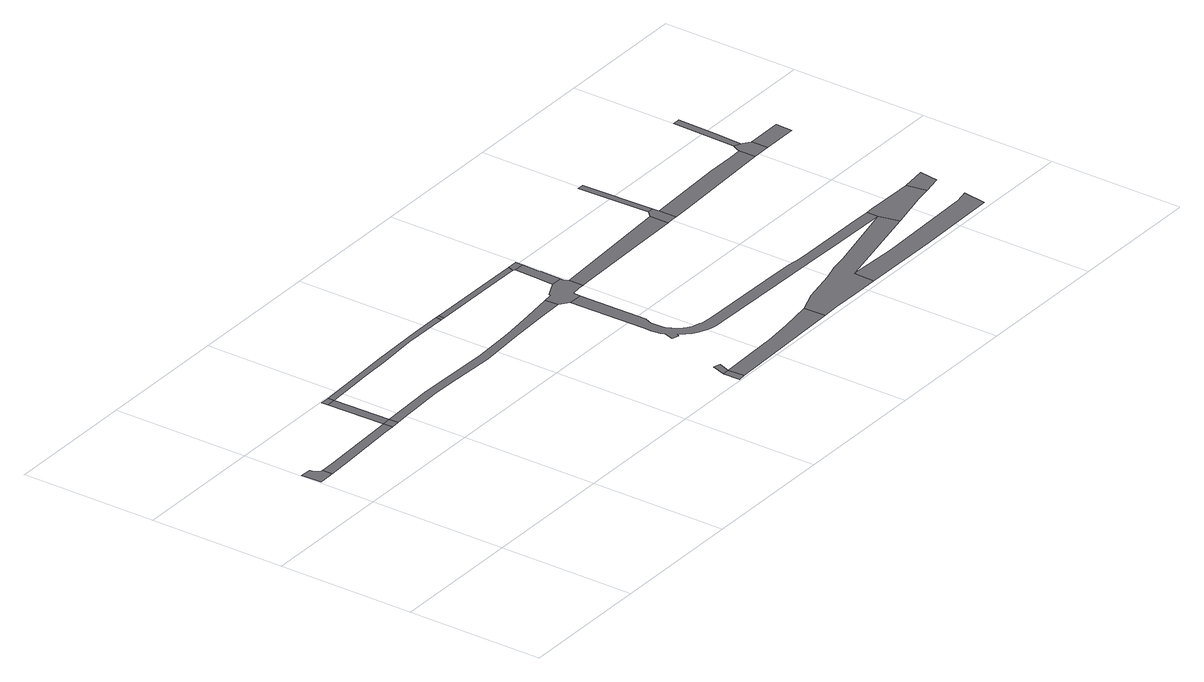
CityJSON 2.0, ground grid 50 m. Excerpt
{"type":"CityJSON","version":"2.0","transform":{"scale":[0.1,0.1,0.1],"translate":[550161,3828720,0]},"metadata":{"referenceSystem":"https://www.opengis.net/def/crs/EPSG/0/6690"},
"CityObjects":{
"road1":{"type":"Road","geometry":[{"type":"MultiSurface","lod":"1","boundaries":[[[0,1,2,3,4,5,6,7,8,9]]]}]},
"road2":{"type":"Road","attributes":{"RoadStructureAttribute.sectionType":"1"},"geometry":[{"type":"MultiSurface","lod":"1","boundaries":[[[10,11,5,4,12,13,14,15]]]}]},
"road3":{"type":"Road","geometry":[{"type":"MultiSurface","lod":"1","boundaries":[[[16,10,15,17]]]}]},
"road4":{"type":"Road","attributes":{"RoadStructureAttribute.sectionType":"1"},"geometry":[{"type":"MultiSurface","lod":"1","boundaries":[[[18,19,10,16]]]}]},
"road5":{"type":"Road","geometry":[{"type":"MultiSurface","lod":"1","boundaries":[[[20,21,19,18,22]]]}]},
"road6":{"type":"Road","attributes":{"RoadStructureAttribute.sectionType":"1"},"geometry":[{"type":"MultiSurface","lod":"1","boundaries":[[[23,24,22,18,25,26,27,28,29,30]]]}]},
"road7":{"type":"Road","attributes":{"RoadStructureAttribute.sectionType":"1"},"geometry":[{"type":"MultiSurface","lod":"1","boundaries":[[[31,32,33,34,35,16,17,36,37,38,39,40,41,42]]]}]},
"road8":{"type":"Road","geometry":[{"type":"MultiSurface","lod":"1","boundaries":[[[43,44,45,46]]]}]},
"road9":{"type":"Road","attributes":{"RoadStructureAttribute.sectionType":"1"},"geometry":[{"type":"MultiSurface","lod":"1","boundaries":[[[47,48,44,43]]]}]},
"road10":{"type":"Road","geometry":[{"type":"MultiSurface","lod":"1","boundaries":[[[49,30,29,50]]]}]},
"road11":{"type":"Road","attributes":{"RoadStructureAttribute.sectionType":"1"},"geometry":[{"type":"MultiSurface","lod":"1","boundaries":[[[49,50,51,52,53]]]}]},
"road12":{"type":"Road","attributes":{"function":"3","RoadStructureAttribute.sectionType":"1"},"geometry":[{"type":"MultiSurface","lod":"1","boundaries":[[[54,55,56,57,43,46,58]]]}]},
"road13":{"type":"Road","geometry":[{"type":"MultiSurface","lod":"1","boundaries":[[[59,60,61,62,63,31,42,64,65,66,67,68,69,70,71,72]]]}]},
"road14":{"type":"Road","attributes":{"RoadStructureAttribute.sectionType":"1"},"geometry":[{"type":"MultiSurface","lod":"1","boundaries":[[[73,74,75,59,72,76,77,78]]]}]},
"road15":{"type":"Road","geometry":[{"type":"MultiSurface","lod":"1","boundaries":[[[53,52,73,78,79]]]}]},
"road16":{"type":"Road","attributes":{"RoadStructureAttribute.sectionType":"1"},"geometry":[{"type":"MultiSurface","lod":"1","boundaries":[[[80,70,69,81,82,83,84]]]}]},
"road17":{"type":"Road","attributes":{"RoadStructureAttribute.sectionType":"1"},"geometry":[{"type":"MultiSurface","lod":"1","boundaries":[[[64,85,86,87,88,89,90,91,92,93,94,95,96,97,98,99,100,101,102,103,104,105,106,107,108,109,110,111,112,113,114,115,116,117,118,119,120,121,122,123,124,125,126,127,128,65]]]}]},
"road18":{"type":"Road","geometry":[{"type":"MultiSurface","lod":"1","boundaries":[[[105,129,130,131,132,133,134,54,58,135,136,137,138,139,140,141,142,143]]]}]},
"road19":{"type":"Road","geometry":[{"type":"MultiSurface","lod":"1","boundaries":[[[144,145,146,147,80,84,148,149,150,151]]]}]},
"road20":{"type":"Road","attributes":{"RoadStructureAttribute.sectionType":"1"},"geometry":[{"type":"MultiSurface","lod":"1","boundaries":[[[152,153,146,145]]]}]},
"road21":{"type":"Road","attributes":{"function":"3","RoadStructureAttribute.sectionType":"1"},"geometry":[{"type":"MultiSurface","lod":"1","boundaries":[[[154,155,156,157,158,159,139,138,160,161,162,163,164]]]}]},
"road22":{"type":"Road","attributes":{"RoadStructureAttribute.sectionType":"1"},"geometry":[{"type":"MultiSurface","lod":"1","boundaries":[[[165,166,151,150,167,168,169,170]]]}]},
"road23":{"type":"Road","geometry":[{"type":"MultiSurface","lod":"1","boundaries":[[[171,172,106,105,143,173,174,175]]]}]},
"road24":{"type":"Road","attributes":{"RoadStructureAttribute.sectionType":"1"},"geometry":[{"type":"MultiSurface","lod":"1","boundaries":[[[176,175,174,177,178]]]}]},
"road25":{"type":"Road","geometry":[{"type":"MultiSurface","lod":"1","boundaries":[[[179,180,181,170,169,182,183,184,185,186]]]}]},
"road26":{"type":"Road","attributes":{"RoadStructureAttribute.sectionType":"1"},"geometry":[{"type":"MultiSurface","lod":"1","boundaries":[[[187,188,189,190,191,179,186]]]}]},
"road27":{"type":"Road","attributes":{"RoadStructureAttribute.sectionType":"1"},"geometry":[{"type":"MultiSurface","lod":"1","boundaries":[[[184,183,192,193]]]}]}
},
"vertices":[
[6,782,0],[8,707,0],[60,709,0],[61,709,0],[70,709,0],[72,746,0],[63,747,0],[62,747,0],[47,772,0],[47,779,0],
[422,759,0],[121,746,0],[146,712,0],[147,712,0],[385,724,0],[423,725,0],
[456,761,0],[457,727,0],
[454,973,0],[418,972,0],
[417,997,0],[418,984,0],[453,997,0],
[956,1014,0],[753,1009,0],[630,983,0],[751,986,0],[892,994,0],[908,993,0],[1064,992,0],[1067,1014,0],
[1355,796,0],[1245,784,0],[1114,770,0],[957,762,0],[659,769,0],[516,730,0],[671,737,0],[753,736,0],[950,728,0],[1108,738,0],[1248,744,0],[1360,749,0],
[1332,67,0],[1306,66,0],[1307,5,0],[1334,6,0],
[1346,109,0],[1322,116,0],
[1081,1014,0],[1080,992,0],
[1285,991,0],[1452,990,0],[1459,1012,0],
[1791,99,0],[1673,83,0],[1563,72,0],[1467,70,0],[1793,19,0],
[1453,836,0],[1419,820,0],[1393,807,0],[1392,803,0],[1392,800,0],[1391,723,0],[1444,723,0],[1444,746,0],[1447,751,0],[1479,753,0],[1503,754,0],[1502,807,0],[1494,821,0],[1494,835,0],
[1458,984,0],[1456,931,0],[1456,915,0],[1496,914,0],[1496,923,0],[1497,983,0],
[1498,1011,0],
[1981,834,0],[1524,755,0],[1651,758,0],[1820,761,0],[1982,764,0],
[1394,440,0],[1394,411,0],[1395,396,0],[1398,377,0],[1403,364,0],[1393,329,0],[1417,321,0],[1422,330,0],[1441,310,0],[1455,296,0],[1471,287,0],[1487,278,0],[1504,270,0],[1519,265,0],[1541,262,0],[1568,261,0],[1864,256,0],[2030,253,0],[2132,251,0],[2391,247,0],[2401,246,0],[2402,289,0],[2311,291,0],[2132,291,0],[2038,293,0],[1986,299,0],[1865,301,0],[1570,306,0],[1546,307,0],[1529,309,0],[1521,312,0],[1520,312,0],[1493,320,0],[1479,329,0],[1469,338,0],[1454,354,0],[1445,370,0],[1439,380,0],[1436,388,0],[1434,400,0],[1434,412,0],[1434,441,0],[1444,466,0],[1444,468,0],
[2256,212,0],[2117,182,0],[2075,175,0],[2058,172,0],[1996,153,0],[1871,128,0],[1868,21,0],[1880,21,0],[1959,20,0],[2060,20,0],[2062,97,0],[2067,98,0],[2070,99,0],[2255,138,0],[2416,172,0],
[2026,844,0],[2025,854,0],[2002,853,0],[1996,848,0],[2002,765,0],[2004,765,0],[2027,765,0],[2026,831,0],
[2018,1122,0],[1994,1122,0],
[2679,108,0],[2661,104,0],[2654,103,0],[2625,97,0],[2621,97,0],[2250,89,0],[2359,17,0],[2606,22,0],[2655,23,0],[2664,23,0],[2667,23,0],
[2433,843,0],[2327,842,0],[2084,766,0],[2471,782,0],[2483,782,0],[2482,843,0],
[2576,287,0],[2427,289,0],[2564,204,0],[2624,215,0],[2611,286,0],
[2705,297,0],[2693,228,0],[2696,228,0],
[2498,876,0],[2494,870,0],[2487,855,0],[2523,783,0],[2552,783,0],[2551,844,0],[2527,863,0],[2523,866,0],
[2527,971,0],[2530,1114,0],[2517,1114,0],[2503,1113,0],[2501,1018,0],
[2685,785,0],[2688,846,0]
]}
